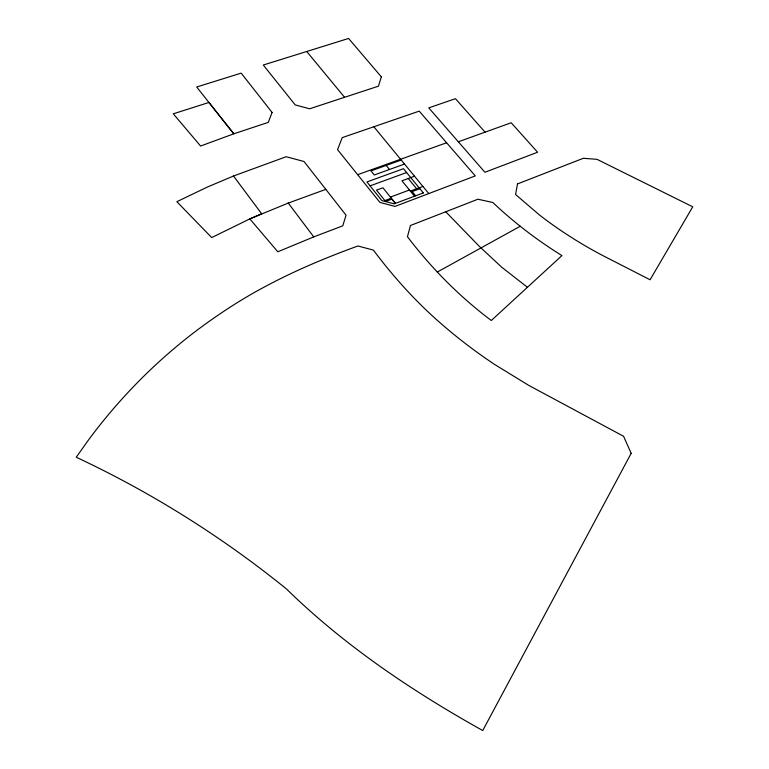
<?xml version="1.0" encoding="UTF-8"?>
<svg xmlns="http://www.w3.org/2000/svg" width="769" height="769" viewBox="0 0 769 769"><rect width="100%" height="100%" fill="white"/><g stroke="black" fill="none" stroke-linecap="round" stroke-linejoin="round"><path stroke-width="1.15" d="M527.438 287.289L491.314 320.5C459.574 296.699 431.447 268.266 407.455 236.698L410.454 225.509L477.934 199.229L492.852 202.507C513.971 222.529 537.243 240.236 561.937 255.606L527.438 287.289L501.628 267.141L479.145 246.186L445.76 211.763M520.238 226.249L437.263 272.063M233.507 176.014L207.64 186.925L176.86 201.699L211.696 237.573L249.819 218.896L288.26 203.074L313.742 236.89L342.782 225.836L346.031 215.157L304.005 161.5L286.155 156.722L233.507 176.014L261.643 213.753L249.819 218.896L277.811 251.79L313.742 236.89M428.775 193.567L475.29 175.909L419.23 111.14L342.234 137.622L337.543 149.638L379.944 202.42L394.997 206.419L428.775 193.567L373.859 126.75M391.296 198.2L384.885 200.584L376.531 190.145L382.933 187.79L395.449 203.372M410.358 191.106L422.912 186.434M385.404 201.536L391.873 199.133L395.314 203.42M419.874 188.703L412.194 191.558L415.654 195.797M390.402 197.085L409.454 190.001M287.702 203.276L325.825 189.366M414.51 176.207L401.966 180.811L414.529 196.22M370.072 185.867L406.628 172.544M404.523 164.057L374.282 174.976L371.004 170.881L401.216 160.039M357.662 174.669L446.606 142.765M458.324 141.794L511.202 122.752L537.589 152.233L484.912 172.256L428.756 107.871L455.459 98.682L485.066 132.162M306.725 51.485L344.579 97.298M408.252 178.504L416.654 188.77M386.192 165.431L389.489 169.478M517.518 183.916L515.566 194.49L539.175 214.734A278.657 176.111 21.6 0 0 565.282 233.43L574.453 239.332A296.546 186.021 21.7 0 0 603.348 255.856L650.074 279.762L692.744 206.813L597.023 159.337L583.354 158.289L517.518 183.916M381.357 76.871L378.435 86.176L309.638 108.785L295.219 104.92L263.296 65.019L348.588 38.45L381.357 76.871M272.082 112.437L268.304 122.367L233.786 133.806L200.613 146.033L173.294 113.822L208.937 102.469L233.786 133.806L196.691 87.003L241.178 73.122L272.082 112.437M631.186 453.316L482.73 730.55C412.136 691.091 344.349 645.566 286.356 588.862C221.943 536.762 151.291 492.381 76.256 457.238L87.858 440.868A729.118 611.24 49 0 1 106.016 417.538C132.066 385.894 161.711 357.229 194.269 332.333A803.144 661.926 51.6 0 1 223.99 311.205C265.401 283.425 311.166 262.979 357.902 245.984L373.388 250.098C393.949 277.522 417.058 303.092 443.117 325.402A388.23 255.308 22.4 0 0 494.505 364.381L528.688 385.356L623.553 436.273L631.186 453.316M423.334 192.923L394.141 203.862L381.818 200.584L366.938 181.945L403.465 168.699L423.334 192.923"/></g></svg>
